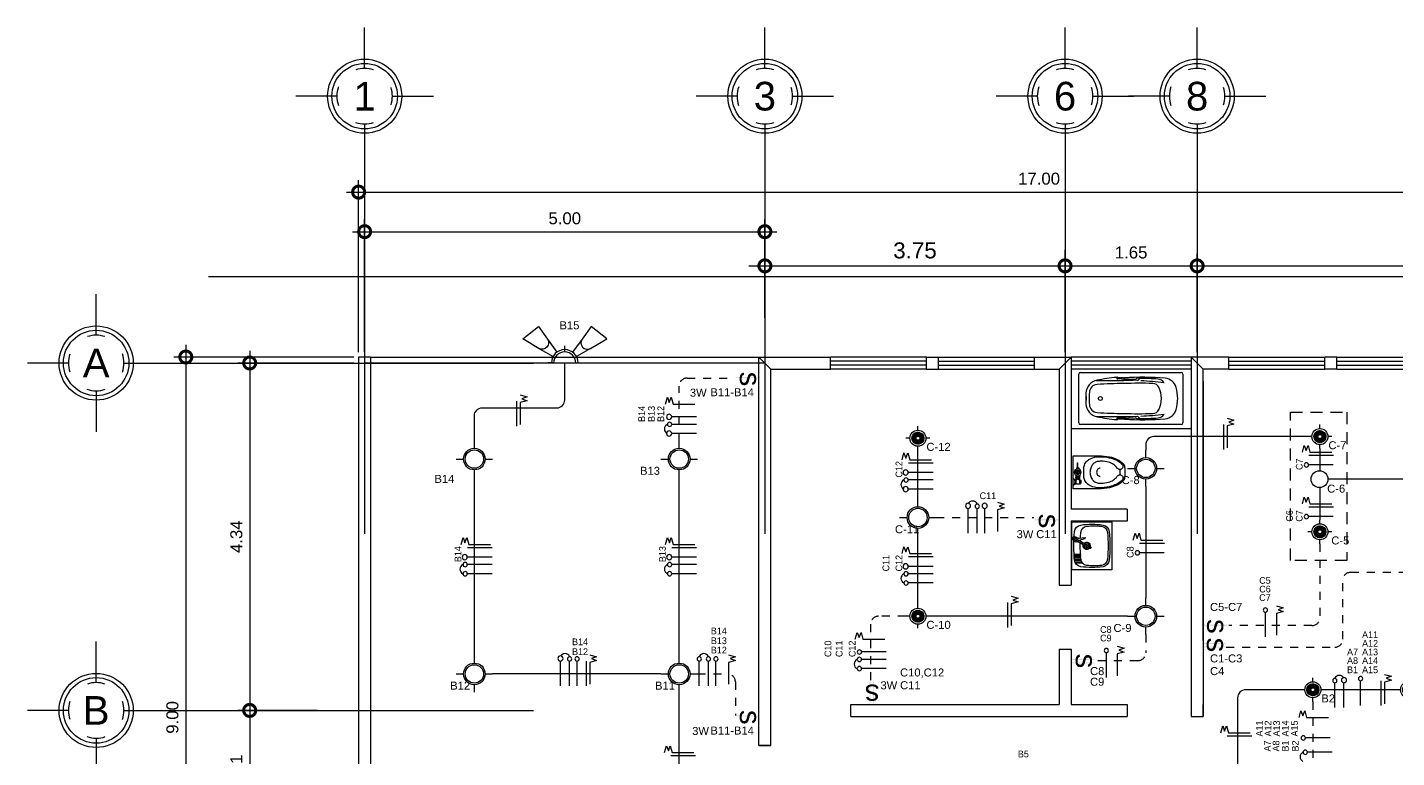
# Model space of a CAD drawing. Header units: inches. Extents: x -370 to 18, y -197 to 199.
# Drawn here: x -319.67 to -302.56, y -138.37 to -129.26 of the extents above; entities that cross this region are included whole.
import ezdxf
from ezdxf.enums import TextEntityAlignment as Align

# ---------------------------------------------------------------- set-up
doc = ezdxf.new("R2010")
doc.units = ezdxf.units.IN
doc.header["$MEASUREMENT"] = 0
doc.header["$PDMODE"] = 34
doc.header["$PDSIZE"] = 0.2
doc.linetypes.add('CENTER2', pattern=[28.575, 19.05, -3.175, 3.175, -3.175])
doc.linetypes.add('DASHED', pattern=[0.75, 0.5, -0.25])
for name, color, linetype in [('-EJES', 1, 'Continuous'), ('artefactos', 1, 'Continuous'), ('aux2', 194, 'Continuous'), ('ejes y cotas', 5, 'Continuous'), ('iluminacion', 2, 'Continuous'), ('labeltit', 3, 'Continuous'), ('MUEBLES', 7, 'Continuous'), ('sanitarios', 9, 'Continuous')]:
    doc.layers.add(name, color=color, linetype=linetype)
doc.styles.add('ARIAL', font='arial.ttf', dxfattribs={"height": 0.14})
doc.styles.get("Standard").update_dxf_attribs({"font": 'arial.ttf'})
doc.styles.add('Txt-02', font='ERASLGHT.TTF')
doc.dimstyles.new('E100', dxfattribs={"dimtxt": 0.15, "dimasz": 0.15, "dimexe": 0.15, "dimexo": 0.0625, "dimgap": 0.09, "dimtad": 1, "dimzin": 0, "dimdsep": 46, "dimtxsty": 'Standard', "dimblk": 'DOTSMALL', "dimcen": 0.09, "dimdle": 0.15, "dimclrd": 1, "dimclre": 1, "dimclrt": 2, "dimazin": 0, "dimtfac": 1, "dimtofl": 0, "dimtmove": 1, "dimatfit": 1, "dimldrblk": 'OPEN90', "dimfxl": 1, "dimtolj": 1, "dimtzin": 0, "dimarcsym": 0})

# ---------------------------------------------------------------- blocks, each defined once
blk = doc.blocks.new('BC-P3')
at = {"color": 1}
for p, q in [((-0.352, 0), (0.352, 0)), ((-0.375, -1.477), (-0.375, -0.023)), ((0.375, -0.023), (0.375, -1.477)), ((-0.26, -0.25), (-0.26, -0.65)), ((0.26, -0.25), (0.26, -0.65)), ((-0.299, -0.646), (-0.304, -0.562)), ((-0.295, -0.615), (-0.289, -0.545)), ((-0.289, -0.545), (-0.288, -0.546)), ((-0.26, -0.847), (-0.285, -0.558)), ((0.26, -0.847), (0.285, -0.558)), ((0.289, -0.545), (0.288, -0.546)), ((0.295, -0.615), (0.289, -0.545)), ((0.299, -0.646), (0.304, -0.562)), ((-0.295, -0.615), (-0.29, -0.621)), ((-0.289, -0.622), (-0.278, -0.816)), ((0.289, -0.622), (0.278, -0.816)), ((0.295, -0.615), (0.29, -0.621)), ((-0.295, -0.835), (-0.28, -0.82)), ((-0.295, -0.885), (-0.295, -0.835)), ((-0.295, -0.885), (-0.261, -0.851)), ((0.295, -0.885), (0.261, -0.851)), ((0.295, -0.835), (0.28, -0.82)), ((0.295, -0.885), (0.295, -0.835)), ((0.352, -1.5), (-0.352, -1.5))]:
    blk.add_line(p, q, dxfattribs=at)
blk.add_lwpolyline([(-0.026, -0.108, 0.338364), (-0.025, -0.109, 0.038384), (-0.018, -0.11, 0.0164), (-0.01, -0.111, 0.011665), (0.002, -0.111, 0.011665), (0.013, -0.111, 0.0164), (0.021, -0.11, 0.038384), (0.029, -0.109, 0.338364), (0.029, -0.108, 0.338364), (0.029, -0.107, 0.038384), (0.021, -0.106, 0.0164), (0.013, -0.105, 0.011665), (0.002, -0.105, 0.011665), (-0.01, -0.105, 0.0164), (-0.018, -0.106, 0.038384), (-0.025, -0.107, 0.338364)], format="xyb", close=True, dxfattribs=at)
blk.add_circle((0, -0.31), 0.0275, dxfattribs=at)
for centre, radius, start, end in [((-0.352, -0.023), 0.023, 90, 180), ((-0.067, -0.301), 0.2, 92.1239, 168.9839), ((-0.082, -0.272), 0.12, 92.5539, 176.467), ((0, -2.1), 1.95, 90, 92.5539), ((0, -2.1), 2, 90, 92.1239), ((0, -2.1), 2, 87.8761, 90), ((0, -2.1), 1.95, 87.4461, 90), ((0.067, -0.301), 0.2, 11.0161, 87.8761), ((0.082, -0.272), 0.12, 3.533, 87.4461), ((0.352, -0.023), 0.023, 0, 90), ((2.677, -0.835), 2.995, 168.9839, 174.4587), ((7.962, -0.768), 8.179, 176.467, 179.1704), ((-7.962, -0.768), 8.179, 0.8296, 3.533), ((-2.677, -0.835), 2.995, 5.5413, 11.0161), ((-0.205, -0.556), 0.1, 174.4587, 183.7832), ((-0.289, -0.548), 0.002, 12.2804, 69.2529), ((-0.384, -0.569), 0.1, 4.1251, 12.2804), ((0.384, -0.569), 0.1, 167.7196, 175.8749), ((0.289, -0.548), 0.002, 110.7471, 167.7196), ((0.205, -0.556), 0.1, 356.2168, 5.5413), ((3.668, -0.903), 3.974, 176.4609, 184.9418), ((-0.389, -0.652), 0.09, 356.4609, 3.7832), ((-0.291, -0.622), 0.002, 5, 45.7989), ((4.742, -0.654), 5.002, 179.9558, 181.4637), ((8.359, -0.88), 8.578, 178.4608, 181.2396), ((-8.359, -0.88), 8.578, 358.7604, 1.5392), ((-4.742, -0.654), 5.002, 358.5363, 0.0442), ((0.291, -0.622), 0.002, 134.2011, 175), ((-3.668, -0.903), 3.974, 355.0582, 3.5391), ((0.389, -0.652), 0.09, 176.2168, 183.5391), ((4.351, -0.851), 4.64, 180.3451, 183.6254), ((-0.284, -0.816), 0.006, 315, 3.2505), ((-0.266, -0.847), 0.006, 315, 5), ((4.742, -0.654), 5.002, 182.7348, 186.5873), ((-4.742, -0.654), 5.002, 353.4127, 357.2652), ((0.266, -0.847), 0.006, 175, 225), ((0.284, -0.816), 0.006, 176.7495, 225), ((-4.351, -0.851), 4.64, 356.3746, 359.6549), ((-0.18, -1.139), 0.1, 182.9172, 241.9463), ((-0.117, -1.064), 0.1, 181.2396, 243.8791), ((0, -0.825), 0.366, 243.8791, 270), ((0, -0.825), 0.366, 270, 296.1209), ((0.117, -1.064), 0.1, 296.1209, 358.7604), ((0.18, -1.139), 0.1, 298.0537, 357.0828), ((-0.112, -1.23), 0.18, 184.9418, 254.479), ((0.112, -1.23), 0.18, 285.521, 355.0582), ((-0.352, -1.477), 0.023, 180, 270), ((0, -0.825), 0.6, 254.479, 270), ((0, -0.825), 0.6, 270, 285.521), ((0.352, -1.477), 0.023, 270, 0)]:
    blk.add_arc(centre, radius, start, end, dxfattribs=at)
blk = doc.blocks.new('videt')
at = {"layer": 'artefactos', "color": 1}
blk.add_line((0.024, 0.29), (-0.044, 0.29), dxfattribs=at)
for points in [[(0.196, 0.029, 0.049648), (0.183, 0.159, 0.06346), (0.151, 0.256, 0.103485), (0.093, 0.331, 0.178458), (0.04, 0.351), (-0.06, 0.351, 0.178458), (-0.112, 0.331, 0.103485), (-0.17, 0.256, 0.06346), (-0.203, 0.159, 0.049648), (-0.216, 0.029), (-0.216, -0.293), (0.196, -0.293)], [(-0.104, 0.322, 0.103485), (-0.159, 0.251, 0.06346), (-0.191, 0.157, 0.049648), (-0.204, 0.029, 0.075858), (-0.192, -0.046, 0.086069), (-0.162, -0.106, 0.105985), (-0.113, -0.148, 0.126201), (-0.06, -0.162), (0.04, -0.162, 0.126201), (0.093, -0.148, 0.105985), (0.142, -0.106, 0.086069), (0.172, -0.046, 0.075858), (0.184, 0.029, 0.049648), (0.171, 0.157, 0.06346), (0.139, 0.251, 0.103485), (0.085, 0.322, 0.097511), (0.07, 0.328, 0.09808), (0.055, 0.328, 0.098895), (0.041, 0.322, 0.099479), (0.03, 0.311, 0.099479), (0.025, 0.297, 0.098895), (0.025, 0.282, 0.09808), (0.031, 0.268, 0.097511), (0.041, 0.257, -0.102445), (0.087, 0.211, -0.077884), (0.116, 0.146, -0.065096), (0.127, 0.061, -0.024284), (0.125, 0.029, -0.115331), (0.115, -0.013, -0.103946), (0.086, -0.051, -0.091071), (0.043, -0.075, -0.083675), (-0.01, -0.084, -0.083675), (-0.063, -0.075, -0.091071), (-0.105, -0.051, -0.103946), (-0.135, -0.013, -0.115331), (-0.145, 0.029, -0.024284), (-0.146, 0.061, -0.065096), (-0.135, 0.146, -0.077884), (-0.106, 0.211, -0.102445), (-0.061, 0.257, 0.097511), (-0.05, 0.268, 0.09808), (-0.044, 0.282, 0.098895), (-0.044, 0.297, 0.099479), (-0.05, 0.311, 0.099479), (-0.061, 0.322, 0.098895), (-0.075, 0.328, 0.09808), (-0.09, 0.328, 0.097511)]]:
    blk.add_lwpolyline(points, format="xyb", close=True, dxfattribs=at)
blk.add_lwpolyline([(0.04, 0.043, -0.111064), (0.036, 0.026, -0.102841), (0.025, 0.012, -0.093011), (0.01, 0.003, -0.087082), (-0.01, -0.001, -0.087082), (-0.029, 0.003, -0.093011), (-0.045, 0.012, -0.102841), (-0.056, 0.026, -0.111064), (-0.06, 0.043, -0.111064)], format="xyb", dxfattribs=at)
at = {"layer": 'aux2', "color": 1}
for p, q in [((-0.166, -0.293), (-0.166, -0.281)), ((-0.166, -0.293), (-0.091, -0.293)), ((-0.154, -0.215), (-0.154, -0.203)), ((-0.083, -0.215), (-0.154, -0.215)), ((-0.083, -0.259), (-0.154, -0.259)), ((-0.154, -0.277), (-0.154, -0.259)), ((-0.15, -0.206), (-0.15, -0.201)), ((-0.15, -0.276), (-0.15, -0.265)), ((-0.135, -0.209), (-0.147, -0.209)), ((-0.135, -0.262), (-0.147, -0.262)), ((-0.132, -0.206), (-0.132, -0.197)), ((-0.132, -0.274), (-0.132, -0.265)), ((-0.125, -0.206), (-0.125, -0.197)), ((-0.125, -0.274), (-0.125, -0.265)), ((-0.11, -0.209), (-0.122, -0.209)), ((-0.11, -0.262), (-0.122, -0.262)), ((-0.107, -0.206), (-0.107, -0.201)), ((-0.107, -0.276), (-0.107, -0.265)), ((-0.104, -0.215), (-0.104, -0.203)), ((-0.104, -0.277), (-0.104, -0.259)), ((-0.091, -0.293), (-0.091, -0.281)), ((-0.083, -0.212), (-0.07, -0.212)), ((-0.083, -0.262), (-0.083, -0.212)), ((-0.083, -0.237), (-0.07, -0.237)), ((-0.083, -0.262), (-0.07, -0.262)), ((-0.07, -0.262), (-0.07, -0.212)), ((-0.058, -0.215), (-0.07, -0.215)), ((-0.058, -0.259), (-0.07, -0.259)), ((-0.046, -0.212), (-0.058, -0.212)), ((-0.058, -0.262), (-0.058, -0.212)), ((-0.046, -0.262), (-0.058, -0.262)), ((0.047, -0.221), (0.031, -0.221)), ((0.047, -0.252), (0.031, -0.252)), ((0.047, -0.252), (0.047, -0.221)), ((0.05, -0.234), (0.106, -0.234)), ((0.05, -0.24), (0.106, -0.24))]:
    blk.add_line(p, q, dxfattribs=at)
blk.add_lwpolyline([(-0.035, -0.237), (-0.022, -0.259), (0.003, -0.259), (0.015, -0.237), (0.003, -0.215), (-0.022, -0.215)], close=True, dxfattribs=at)
for centre, radius in [((-0.01, -0.237), 0.0437), ((-0.01, -0.236), 0.025), ((-0.01, -0.237), 0.025), ((-0.01, -0.237), 0.00855)]:
    blk.add_circle(centre, radius, dxfattribs=at)
for centre, radius, start, end in [((-0.129, -0.39), 0.116, 71.0754, 108.9246), ((-0.119, -0.237), 0.0406, 147.7952, 212.2048), ((-0.129, -0.25), 0.0531, 61.9275, 118.0725), ((-0.147, -0.206), 0.00312, 180, 270), ((-0.147, -0.265), 0.00312, 90, 180), ((-0.135, -0.206), 0.00312, 270, 0), ((-0.135, -0.265), 0.00312, 0, 90), ((-0.122, -0.206), 0.00312, 180, 270), ((-0.122, -0.265), 0.00312, 90, 180), ((-0.11, -0.206), 0.00312, 270, 0), ((-0.11, -0.265), 0.00312, 0, 90), ((-0.138, -0.237), 0.0406, 327.7958, 32.2042), ((0.05, -0.231), 0.00312, 180, 270), ((0.05, -0.243), 0.00312, 90, 180), ((0.106, -0.237), 0.00312, 270, 90)]:
    blk.add_arc(centre, radius, start, end, dxfattribs=at)
blk = doc.blocks.new('lavamanos tlimpio')
at = {"layer": 'artefactos'}
for p, q in [((10.6, -10.3), (10.6, -3.5)), ((11.9, -10.4), (11.9, -3.5)), ((13.8, -10.4), (13.8, -3.7)), ((15.1, -10.6), (15.1, -3.7)), ((17, -10.7), (17, -3.9)), ((18.3, -11.1), (18.3, -3.9)), ((20.2, -11.5), (20.2, -4.8)), ((21.5, -13), (21.5, -4.8))]:
    blk.add_line(p, q, dxfattribs=at)
blk.add_lwpolyline([(30, -49.2), (30, -0.8, 0.414214), (29.2, 0), (-29.2, 0, 0.414214), (-30, -0.8), (-30, -49.2, 0.414214), (-29.2, -50), (29.2, -50, 0.414214)], format="xyb", close=True, dxfattribs=at)
for points in [[(-6.3, -2.5, 0.16165), (-7.8, -1.6), (-9.1, -0.8, 0.405288), (-11.2, -2), (-11.2, -3.5, 0.262176), (-10.5, -6.2)], [(-9.6, -4.3, 0.344116), (-9.7, -7.7), (-9.5, -8.3, -0.110943), (-9.5, -9.1), (-10.6, -16, 0.394589), (-10.1, -16.7), (-10, -16.7)], [(-6.8, -9.1, 0.076052), (-7.1, -9.7), (-9.1, -16.3, -0.394589), (-9.8, -16.8), (-10, -16.7)], [(-5.4, -7.7, 0.68313), (-7.9, -3.3)]]:
    blk.add_lwpolyline(points, format="xyb", dxfattribs=at)
for points in [[(-10.5, -6.2), (-9.9, -7.4)], [(-10.4, -3), (1.1, -23)], [(-8.6, -2), (2.9, -22)]]:
    blk.add_lwpolyline(points, dxfattribs=at)
for centre, radius, start, end in [((73, -25), 100, 171.9569, 188.0431), ((-17.1, -12.3), 9, 95.138, 171.9569), ((-16, -19.7), 8.5, 94.7912, 172.9336), ((0, -202.5), 200, 93.2141, 95.138), ((0, -210.5), 200, 92.7843, 94.7912), ((-9.5, -2.5), 1.5, 9.298, 247.8045), ((-9.5, -2.5), 1, 30, 210), ((-7.5, -5), 2.75, 152.2794, 192.5302), ((-7.5, -5), 2.75, 351.5788, 108.8589), ((0, -210.5), 200, 91.7204, 92.1195), ((0, -202.5), 200, 84.862, 91.7916), ((0, -18.5), 4.5, 136.0639, 277.5113), ((0, -210.5), 200, 85.2728, 91.0678), ((0, -18.5), 3, 144.5233, 275.4767), ((0, -18.5), 4.5, 316.1452, 110.3438), ((0, -18.5), 3, 314.5724, 105.4276), ((10.1, -10.3), 0.5, 267.0983, 0), ((11.3, -3.5), 0.65, 0, 180), ((12.4, -10.4), 0.5, 180, 266.4399), ((13.3, -10.4), 0.5, 266.1822, 0), ((14.5, -3.7), 0.65, 0, 180), ((15.6, -10.6), 0.5, 180, 265.5232), ((16.5, -10.7), 0.5, 266.4637, 0), ((16, -19.7), 8.5, 7.0664, 86.7126), ((17.7, -3.9), 0.65, 0, 180), ((17.1, -12.3), 9, 8.0431, 84.862), ((18.8, -11.1), 0.5, 180, 251.5041), ((19.7, -11.5), 0.5, 245.3398, 0), ((20.9, -4.8), 0.65, 0, 179.9999), ((22, -13), 0.5, 180, 227.7171), ((-73, -25), 100, 351.9569, 8.0431), ((50, -27.8), 75, 172.9336, 187.0664), ((2, -22.5), 1.5, 161.8103, 78.1897), ((2, -22.5), 1, 210, 30), ((-50, -27.8), 75, 352.9336, 7.0664), ((-17.1, -37.7), 9, 188.0431, 264.862), ((-16, -36), 8.5, 187.0664, 265.2088), ((0, 152.5), 200, 264.862, 275.138), ((0, 154.8), 200, 265.2088, 274.7912), ((16, -36), 8.5, 274.7912, 352.9336), ((17.1, -37.7), 9, 275.138, 351.9569)]:
    blk.add_arc(centre, radius, start, end, dxfattribs=at)
blk = doc.blocks.new('EJE NORTE NUEVO')
at = {"color": 8}
for p, q in [((0, 3.252), (0, 3.764)), ((-0.347, 2.905), (-0.859, 2.905)), ((0.347, 2.905), (0.859, 2.905))]:
    blk.add_line(p, q, dxfattribs=at)
at = {"color": 2, "linetype": 'CENTER2'}
blk.add_line((0, 2.558), (0, -2.558), dxfattribs=at)
at = {"color": 8}
blk.add_circle((0, 2.905), 0.463, dxfattribs=at)
at = {"color": 4}
blk.add_circle((0, 2.905), 0.409, dxfattribs=at)
at = {"color": 8}
for start, end in [(71.4161, 108.5839), (160.6993, 199.2784), (341.7694, 18.2529), (251.0526, 288.9474)]:
    blk.add_arc((0, 2.905), 0.347, start, end, dxfattribs=at)
at = {"color": 4}
blk.add_attdef('A', text='', height=0.358, dxfattribs=at).set_placement((0, 2.905), align=Align.MIDDLE_CENTER)
blk = doc.blocks.new('_DotSmall')
at = {"color": 0, "linetype": 'ByBlock', "const_width": 0.5}
blk.add_lwpolyline([(-0.0625, 0, 1), (0.0625, 0, 1)], format="xyb", close=True, dxfattribs=at)
blk = doc.blocks.new('*D190')
at = {"color": 1, "lineweight": -2, "transparency": 16777216}
for p, q in [((0.075, 9.062), (0.075, 10.715)), ((5.075, 9.489), (5.075, 10.715)), ((-0.075, 10.565), (5.225, 10.565))]:
    blk.add_line(p, q, dxfattribs=at)
at = {"layer": 'DEFPOINTS', "color": 0, "transparency": 16777216}
for p in [(5.075, 10.565), (5.075, 9.427), (0.075, 9)]:
    blk.add_point(p, dxfattribs=at)
at = {"color": 1, "lineweight": -2, "transparency": 16777216, "xscale": 0.3, "yscale": 0.3, "zscale": 0.3, "rotation": 180}
blk.add_blockref('_DotSmall', (0.075, 10.565), dxfattribs=at)
at = {"color": 1, "lineweight": -2, "transparency": 16777216, "xscale": 0.3, "yscale": 0.3, "zscale": 0.3}
blk.add_blockref('_DotSmall', (5.075, 10.565), dxfattribs=at)
at = {"color": 2, "transparency": 16777216, "insert": (2.575, 10.731), "char_height": 0.15, "attachment_point": 5}
blk.add_mtext('\\A1;5.00', dxfattribs=at)
blk = doc.blocks.new('_Open90')
at = {"color": 0, "linetype": 'ByBlock', "lineweight": -2}
for p, q in [((0, 0), (-1, 0)), ((-0.5, 0.5), (0, 0)), ((0, 0), (-0.5, -0.5))]:
    blk.add_line(p, q, dxfattribs=at)
blk = doc.blocks.new('*D138')
at = {"color": 1, "lineweight": -2, "transparency": 16777216}
for p, q in [((-236.938, 114.773), (-236.938, 115.622)), ((-233.188, 114.347), (-233.188, 115.622)), ((-237.138, 115.422), (-232.988, 115.422))]:
    blk.add_line(p, q, dxfattribs=at)
at = {"layer": 'DEFPOINTS', "color": 0, "transparency": 16777216}
for p in [(-233.188, 115.422), (-236.938, 114.711), (-233.188, 114.284)]:
    blk.add_point(p, dxfattribs=at)
at = {"color": 1, "lineweight": -2, "transparency": 16777216, "xscale": 0.3, "yscale": 0.3, "zscale": 0.3, "rotation": 180}
blk.add_blockref('_DotSmall', (-236.938, 115.422), dxfattribs=at)
at = {"color": 1, "lineweight": -2, "transparency": 16777216, "xscale": 0.3, "yscale": 0.3, "zscale": 0.3}
blk.add_blockref('_DotSmall', (-233.188, 115.422), dxfattribs=at)
at = {"color": 2, "transparency": 16777216, "insert": (-235.063, 115.614), "char_height": 0.2, "attachment_point": 5}
blk.add_mtext('\\A1;3.75', dxfattribs=at)
blk = doc.blocks.new('*D470')
at = {"color": 1, "lineweight": -2, "transparency": 16777216}
for p, q in [((8.825, 9.062), (8.825, 10.288)), ((10.475, 9.062), (10.475, 10.288)), ((8.675, 10.138), (10.625, 10.138))]:
    blk.add_line(p, q, dxfattribs=at)
at = {"layer": 'DEFPOINTS', "color": 0, "transparency": 16777216}
for p in [(10.475, 10.138), (8.825, 9), (10.475, 9)]:
    blk.add_point(p, dxfattribs=at)
at = {"color": 1, "lineweight": -2, "transparency": 16777216, "xscale": 0.3, "yscale": 0.3, "zscale": 0.3, "rotation": 180}
blk.add_blockref('_DotSmall', (8.825, 10.138), dxfattribs=at)
at = {"color": 1, "lineweight": -2, "transparency": 16777216, "xscale": 0.3, "yscale": 0.3, "zscale": 0.3}
blk.add_blockref('_DotSmall', (10.475, 10.138), dxfattribs=at)
at = {"color": 2, "transparency": 16777216, "insert": (9.65, 10.304), "char_height": 0.15, "attachment_point": 5}
blk.add_mtext('\\A1;1.65', dxfattribs=at)
blk = doc.blocks.new('*D471')
at = {"color": 1, "lineweight": -2, "transparency": 16777216}
for p, q in [((10.475, 9.062), (10.475, 10.288)), ((16.925, 9.062), (16.925, 10.288)), ((10.325, 10.138), (17.075, 10.138))]:
    blk.add_line(p, q, dxfattribs=at)
at = {"layer": 'DEFPOINTS', "color": 0, "transparency": 16777216}
for p in [(16.925, 10.138), (10.475, 9), (16.925, 9)]:
    blk.add_point(p, dxfattribs=at)
at = {"color": 1, "lineweight": -2, "transparency": 16777216, "xscale": 0.3, "yscale": 0.3, "zscale": 0.3, "rotation": 180}
blk.add_blockref('_DotSmall', (10.475, 10.138), dxfattribs=at)
at = {"color": 1, "lineweight": -2, "transparency": 16777216, "xscale": 0.3, "yscale": 0.3, "zscale": 0.3}
blk.add_blockref('_DotSmall', (16.925, 10.138), dxfattribs=at)
at = {"color": 2, "transparency": 16777216, "insert": (13.7, 10.304), "char_height": 0.15, "attachment_point": 5}
blk.add_mtext('\\A1;6.45', dxfattribs=at)
blk = doc.blocks.new('*D472')
at = {"color": 1, "lineweight": -2, "transparency": 16777216}
for p, q in [((0, 9.062), (0, 11.209)), ((17, 9.062), (17, 11.209)), ((-0.15, 11.059), (17.15, 11.059))]:
    blk.add_line(p, q, dxfattribs=at)
at = {"layer": 'DEFPOINTS', "color": 0, "transparency": 16777216}
for p in [(17, 11.059), (0, 9), (17, 9)]:
    blk.add_point(p, dxfattribs=at)
at = {"color": 1, "lineweight": -2, "transparency": 16777216, "xscale": 0.3, "yscale": 0.3, "zscale": 0.3, "rotation": 180}
blk.add_blockref('_DotSmall', (0, 11.059), dxfattribs=at)
at = {"color": 1, "lineweight": -2, "transparency": 16777216, "xscale": 0.3, "yscale": 0.3, "zscale": 0.3}
blk.add_blockref('_DotSmall', (17, 11.059), dxfattribs=at)
at = {"color": 2, "transparency": 16777216, "insert": (8.5, 11.226), "char_height": 0.15, "attachment_point": 5}
blk.add_mtext('\\A1;17.00', dxfattribs=at)
blk = doc.blocks.new('*D493')
at = {"color": 1, "lineweight": -2, "transparency": 16777216}
for p, q in [((-1.361, 9.075), (-1.361, 4.437)), ((-0.062, 8.925), (-1.511, 8.925)), ((-0.512, 4.587), (-1.511, 4.587))]:
    blk.add_line(p, q, dxfattribs=at)
at = {"layer": 'DEFPOINTS', "color": 0, "transparency": 16777216}
for p in [(0, 8.925), (-1.361, 4.587), (-0.449, 4.587)]:
    blk.add_point(p, dxfattribs=at)
at = {"color": 1, "lineweight": -2, "transparency": 16777216, "xscale": 0.3, "yscale": 0.3, "zscale": 0.3}
for p, rotation in [((-1.361, 8.925), 90), ((-1.361, 4.587), 270)]:
    blk.add_blockref('_DotSmall', p, dxfattribs=dict(at, rotation=rotation))
at = {"color": 2, "transparency": 16777216, "insert": (-1.527, 6.756), "char_height": 0.15, "attachment_point": 5, "rotation": 90}
blk.add_mtext('\\A1;4.34', dxfattribs=at)
blk = doc.blocks.new('*D490')
at = {"color": 1, "lineweight": -2, "transparency": 16777216}
for p, q in [((-1.361, 4.737), (-1.361, 2.925)), ((-0.512, 4.587), (-1.511, 4.587)), ((-0.062, 3.075), (-1.511, 3.075))]:
    blk.add_line(p, q, dxfattribs=at)
at = {"layer": 'DEFPOINTS', "color": 0, "transparency": 16777216}
for p in [(-0.449, 4.587), (-1.361, 3.075), (0, 3.075)]:
    blk.add_point(p, dxfattribs=at)
at = {"color": 1, "lineweight": -2, "transparency": 16777216, "xscale": 0.3, "yscale": 0.3, "zscale": 0.3}
for p, rotation in [((-1.361, 4.587), 90), ((-1.361, 3.075), 270)]:
    blk.add_blockref('_DotSmall', p, dxfattribs=dict(at, rotation=rotation))
at = {"color": 2, "transparency": 16777216, "insert": (-1.527, 3.831), "char_height": 0.15, "attachment_point": 5, "rotation": 90}
blk.add_mtext('\\A1;1.51', dxfattribs=at)
blk = doc.blocks.new('*D474')
at = {"color": 1, "lineweight": -2, "transparency": 16777216}
for p, q in [((-2.159, 9.15), (-2.159, -0.15)), ((-0.062, 9), (-2.309, 9)), ((-0.062, 0), (-2.309, 0))]:
    blk.add_line(p, q, dxfattribs=at)
at = {"layer": 'DEFPOINTS', "color": 0, "transparency": 16777216}
for p in [(0, 9), (-2.159, 0), (0, 0)]:
    blk.add_point(p, dxfattribs=at)
at = {"color": 1, "lineweight": -2, "transparency": 16777216, "xscale": 0.3, "yscale": 0.3, "zscale": 0.3}
for p, rotation in [((-2.159, 9), 90), ((-2.159, 0), 270)]:
    blk.add_blockref('_DotSmall', p, dxfattribs=dict(at, rotation=rotation))
at = {"color": 2, "transparency": 16777216, "insert": (-2.326, 4.5), "char_height": 0.15, "attachment_point": 5, "rotation": 90}
blk.add_mtext('\\A1;9.00', dxfattribs=at)
blk = doc.blocks.new('LAMPARA')
h = blk.add_hatch()
h.set_pattern_fill('ANSI31', color=8, scale=0.14)
h.set_pattern_definition([(45, (-82.465871, -110.801601), (-0.0123743687, 0.0123743687), [])])
h.paths.add_polyline_path([(0.3, 0, 1), (-0.3, 0, 1)])
h.paths.add_polyline_path([(0.1, 0, -1), (-0.1, 0, -1)], flags=16)
at = {"color": 3}
for p, q in [((-0.4, 0), (-0.6, 0)), ((0, 0.4), (0, 0.6)), ((0.6, 0), (0.4, 0)), ((0, -0.6), (0, -0.4))]:
    blk.add_line(p, q, dxfattribs=at)
for radius in [0.4, 0.3, 0.3, 0.1]:
    blk.add_circle((0, 0), radius, dxfattribs=at)
blk = doc.blocks.new('FFF')
at = {"color": 3}
for p, q in [((2315.17, 1396.34), (2315.17, 1396.433)), ((2314.941, 1396.205), (2315.035, 1396.205)), ((2315.304, 1396.205), (2315.398, 1396.205)), ((2315.17, 1395.977), (2315.17, 1396.07))]:
    blk.add_line(p, q, dxfattribs=at)
at = {"color": 4}
for radius in [0.135, 0.115]:
    blk.add_circle((2315.17, 1396.205), radius, dxfattribs=at)
blk = doc.blocks.new('werwerrwew')
at = {"layer": '-EJES', "color": 2, "linetype": 'Continuous'}
for p, q in [((-8441024.303, 2239910.426), (-8441024.389, 2239910.426)), ((-8441024.142, 2239910.266), (-8441024.142, 2239910.18)), ((-8441023.982, 2239910.426), (-8441023.896, 2239910.426))]:
    blk.add_line(p, q, dxfattribs=at)
blk.add_arc((-8441024.142, 2239910.426), 0.192, 180, 0, dxfattribs=at)
at = {"layer": '-EJES', "color": 3, "linetype": 'Continuous'}
blk.add_arc((-8441024.142, 2239910.426), 0.16, 180, 0, dxfattribs=at)
at = {"layer": 'labeltit'}
blk.add_line((-8441023.982, 2239910.426), (-8441024.303, 2239910.426), dxfattribs=at)
blk = doc.blocks.new('A$C75B91995')
at = {"layer": 'iluminacion'}
h = blk.add_hatch(color=2, dxfattribs=at)
h.dxf.hatch_style = 1
h.paths.add_polyline_path([(-0.055, -0.294), (-0.046, -0.294), (-0.046, 0), (-0.055, 0)])
h = blk.add_hatch(color=2, dxfattribs=at)
h.dxf.hatch_style = 1
h.paths.add_polyline_path([(-0.008, -0.294), (0, -0.294), (0, 0), (-0.008, 0)])
at = {"layer": 'iluminacion', "color": 2, "style": 'ARIAL'}
blk.add_text('s', height=0.262, dxfattribs=at).set_placement((-0.121, -0.239))
blk = doc.blocks.new('A$C1AA36A80')
at = {"layer": 'iluminacion'}
h = blk.add_hatch(color=2, dxfattribs=at)
h.dxf.hatch_style = 1
h.paths.add_polyline_path([(0.072, -0.053), (0.081, -0.053), (0.081, 0.248), (0.072, 0.248)])
at = {"layer": 'iluminacion', "color": 2, "style": 'ARIAL'}
blk.add_text('s', height=0.262, dxfattribs=at).set_placement((0, 0))
blk = doc.blocks.new('A$C4C712806')
at = {"color": 8}
for p, q in [((17.88, 10), (-1.877, 10)), ((0.15, 9), (0, 9)), ((0, 9), (0, 0)), ((5.075, 8.925), (0.075, 8.925)), ((0.15, 9), (0.15, 3.15)), ((0.15, 9), (5.15, 9)), ((5, 9), (5.895, 9)), ((5, 4.15), (5, 9)), ((5, 9), (5.15, 8.85)), ((5.895, 8.85), (5.895, 9)), ((7.095, 9), (7.245, 9)), ((7.095, 8.85), (7.095, 9)), ((7.245, 8.85), (7.245, 9)), ((8.445, 9), (8.9, 9)), ((8.445, 8.85), (8.445, 9)), ((8.75, 8.85), (8.9, 9)), ((8.9, 9), (8.9, 7.1)), ((10.872, 9), (10.4, 9)), ((10.4, 9), (10.4, 4.512)), ((10.55, 8.85), (10.4, 9)), ((10.872, 8.85), (10.872, 9)), ((12.222, 9), (12.072, 9)), ((12.072, 8.85), (12.072, 9)), ((12.222, 8.85), (12.222, 9)), ((5.15, 8.85), (5.895, 8.85)), ((5.15, 4.15), (5.15, 8.85)), ((7.095, 8.85), (7.245, 8.85)), ((8.445, 8.85), (8.75, 8.85)), ((8.75, 8.85), (8.75, 6.15)), ((10.872, 8.85), (10.55, 8.85)), ((10.55, 5.462), (10.55, 8.85)), ((12.222, 8.85), (12.072, 8.85)), ((10.55, 8.7), (10.55, 4.512)), ((8.9, 8.109), (10.4, 8.109)), ((9.6, 7.1), (8.9, 7.1)), ((9.6, 7.1), (9.6, 6.95)), ((8.9, 6.95), (8.9, 6.15)), ((9.6, 6.95), (8.9, 6.95)), ((8.75, 6.15), (8.9, 6.15)), ((8.75, 5.35), (8.75, 4.662)), ((8.75, 5.35), (8.9, 5.35)), ((8.9, 5.35), (8.9, 4.662)), ((6.15, 4.512), (6.15, 4.662)), ((6.15, 4.662), (8.75, 4.662)), ((8.9, 4.662), (9.6, 4.662)), ((9.6, 4.662), (9.6, 4.512)), ((10.55, 4.512), (10.55, 4.662)), ((10.55, 4.662), (10.55, 4.512)), ((6.15, 4.512), (9.6, 4.512)), ((10.4, 4.512), (10.55, 4.512)), ((5, 4.15), (5.15, 4.15)), ((5.15, 4.15), (5, 4.15))]:
    blk.add_line(p, q, dxfattribs=at)
at = {"color": 1}
for p, q in [((7.095, 9), (5.895, 9)), ((7.245, 9), (8.445, 9)), ((10.4, 9), (8.9, 9)), ((10.872, 9), (12.072, 9)), ((12.222, 9), (13.422, 9)), ((7.095, 8.85), (5.895, 8.85)), ((7.245, 8.85), (8.445, 8.85)), ((10.4, 8.85), (8.9, 8.85)), ((10.872, 8.85), (12.072, 8.85)), ((12.222, 8.85), (13.422, 8.85))]:
    blk.add_line(p, q, dxfattribs=at)
at = {"color": 2}
for p, q in [((7.095, 8.95), (5.895, 8.95)), ((7.095, 8.9), (5.895, 8.9)), ((7.245, 8.95), (8.445, 8.95)), ((7.245, 8.9), (8.445, 8.9)), ((10.4, 8.95), (8.9, 8.95)), ((10.4, 8.9), (8.9, 8.9)), ((10.872, 8.95), (12.072, 8.95)), ((10.872, 8.9), (12.072, 8.9)), ((12.222, 8.95), (13.422, 8.95)), ((12.222, 8.9), (13.422, 8.9))]:
    blk.add_line(p, q, dxfattribs=at)
at = {"layer": 'MUEBLES', "color": 8, "linetype": 'DASHED', "ltscale": 0.3}
blk.add_lwpolyline([(11.64, 8.313), (12.347, 8.313), (12.347, 6.457), (11.64, 6.457)], close=True, dxfattribs=at)
for p, values in [((0.075, 9.352), {'A': '1'}), ((5.075, 9.352), {'A': '3'}), ((8.825, 9.352), {'A': '6'}), ((10.475, 9.352), {'A': '8'})]:
    blk.add_blockref('EJE NORTE NUEVO', p).add_auto_attribs(values)
at = {"color": 8}
ref = blk.add_blockref('EJE NORTE NUEVO', (-0.374, 8.925), dxfattribs=dict(at, rotation=90))
ref.add_attrib('A', 'A', dxfattribs={"color": 4, "height": 0.358}).set_placement((-3.279, 8.925), align=Align.MIDDLE_CENTER)
ref = blk.add_blockref('EJE NORTE NUEVO', (-0.374, 4.587), dxfattribs=dict(at, rotation=90))
ref.add_attrib('A', 'B', dxfattribs={"color": 4, "height": 0.358}).set_placement((-3.279, 4.587), align=Align.MIDDLE_CENTER)
at = {"layer": 'artefactos', "color": 8, "xscale": 0.8666666666666671, "yscale": 0.8666666666666671, "zscale": 0.8666666666666671, "rotation": 90.00000000000001}
blk.add_blockref('BC-P3', (8.997, 8.482), dxfattribs=at)
at = {"layer": 'MUEBLES', "color": 8, "xscale": -1, "rotation": 270}
blk.add_blockref('videt', (9.22, 7.571), dxfattribs=at)
at = {"layer": 'sanitarios', "color": 8, "xscale": -0.01000000000203727, "yscale": 0.01000000000021828, "zscale": 0.01, "rotation": 90}
blk.add_blockref('lavamanos tlimpio', (8.91, 6.642), dxfattribs=at)
at = {"color": 8}
for base, p1, p2, picture, middle in [((17, 11.059), (0, 9), (17, 9), '*D472', (8.5, 11.226)), ((5.075, 10.565), (0.075, 9), (5.075, 9.427), '*D190', (2.575, 10.731)), ((10.475, 10.138), (8.825, 9), (10.475, 9), '*D470', (9.65, 10.304)), ((16.925, 10.138), (10.475, 9), (16.925, 9), '*D471', (13.7, 10.304))]:
    dim = blk.add_linear_dim(base=base, p1=p1, p2=p2, dimstyle='E100', dxfattribs=at)
    dim.commit()
    dim.dimension.update_dxf_attribs({"geometry": picture, "text_midpoint": middle})
dim = blk.add_linear_dim(base=(8.825, 10.138), p1=(5.075, 9.427), p2=(8.825, 9), dimstyle='E100', dxfattribs=at)
dim.commit()
dim.dimension.update_dxf_attribs({"geometry": '*D138', "text_midpoint": (6.95, 10.33), "insert": (242.013, -105.284)})
for base, p1, p2, picture, middle in [((-2.159, 0), (0, 9), (0, 0), '*D474', (-2.326, 4.5)), ((-1.361, 4.587), (0, 8.925), (-0.449, 4.587), '*D493', (-1.527, 6.756)), ((-1.361, 3.075), (-0.449, 4.587), (0, 3.075), '*D490', (-1.527, 3.831))]:
    dim = blk.add_linear_dim(base=base, p1=p1, p2=p2, angle=90, dimstyle='E100', dxfattribs=at)
    dim.commit()
    dim.dimension.update_dxf_attribs({"geometry": picture, "text_midpoint": middle})

msp = doc.modelspace()

# ---------------------------------------------------------------- linework, layer by layer
at = {"color": 8}
for p, q in [((-313.35893, -133.21782), (-313.10093, -133.36429)), ((-313.17304, -133.1476), (-313.0539, -133.31168)), ((-312.73875, -133.1476), (-312.8579, -133.31168)), ((-312.63348, -133.26358), (-312.81087, -133.36429))]:
    msp.add_line(p, q, dxfattribs=at)
at = {"color": 2}
for p, q in [((-313.55296, -134.23379), (-313.55296, -133.92465)), ((-304.72317, -134.52541), (-304.72317, -134.21628)), ((-303.35299, -134.60203), (-303.66212, -134.60203)), ((-308.35386, -134.69654), (-308.66299, -134.69654)), ((-303.35299, -135.24754), (-303.66212, -135.24754)), ((-313.86235, -135.7529), (-314.17149, -135.7529)), ((-311.3082, -135.7529), (-311.61733, -135.7529)), ((-305.46494, -135.69959), (-305.77407, -135.69959)), ((-308.35386, -135.86834), (-308.66299, -135.86834)), ((-307.41978, -136.74747), (-307.41978, -136.43833)), ((-312.68443, -137.4787), (-312.68443, -137.16956)), ((-302.75553, -137.723), (-302.75553, -137.41387)), ((-304.37141, -138.10473), (-304.68054, -138.10473)), ((-311.32091, -138.35224), (-311.63004, -138.35224))]:
    msp.add_line(p, q, dxfattribs=at)
for points in [[(-313.27832, -133.26358), (-313.48055, -133.14469), (-313.28549, -132.99276), (-313.17304, -133.1476, -0.8129534)], [(-312.63348, -133.26358), (-312.43125, -133.14469), (-312.62631, -132.99276), (-312.73875, -133.1476, 0.8129534)]]:
    msp.add_lwpolyline(points, format="xyb", close=True, dxfattribs=at)
at = {"color": 4}
for points in [[(-314.08552, -134.4178), (-314.08552, -134.10628, -0.41421356), (-313.98552, -134.00628), (-313.0559, -134.00628, 0.41421324), (-312.9559, -133.90628), (-312.9559, -133.44662)], [(-303.67177, -134.36583), (-305.59718, -134.36583, 0.41421356), (-305.69718, -134.46583), (-305.69718, -134.53389)], [(-311.35963, -139.37162), (-311.35963, -138.7091, 0.36654048), (-311.44316, -138.61047, -0.36654061), (-311.52668, -138.51183), (-311.52668, -137.55728)], [(-303.76036, -137.52692), (-304.44981, -137.52692, 0.41421356), (-304.54981, -137.62692), (-304.54981, -138.50372, -0.41421356), (-304.64981, -138.60372), (-305.75424, -138.60372)]]:
    msp.add_lwpolyline(points, format="xyb", dxfattribs=at)
at = {"color": 3, "linetype": 'DASHED', "ltscale": 0.15}
for points in [[(-311.52668, -134.4178), (-311.52668, -133.73381, -0.41421356), (-311.42668, -133.63381), (-310.83124, -133.63381)], [(-303.52177, -135.70443), (-303.52177, -136.62563, -0.41421356), (-303.62177, -136.72563), (-304.66009, -136.72563)], [(-304.69519, -136.99621), (-303.33709, -136.99621, 0.41421356), (-303.23709, -136.89621), (-303.23709, -136.16009, -0.41421356), (-303.13709, -136.06009), (-301.11801, -136.06009)], [(-308.69403, -136.60845), (-309.03459, -136.60845, 0.41421356), (-309.13459, -136.70845), (-309.13459, -137.46266)], [(-305.69718, -136.83667), (-305.69718, -137.06357, -0.41421356), (-305.79718, -137.16357), (-306.33773, -137.16357)], [(-311.29847, -137.32906), (-310.92318, -137.32906, -0.41421356), (-310.82318, -137.42906), (-310.82318, -137.84837)], [(-303.61036, -137.67692), (-303.61036, -138.82765, -0.41421356), (-303.71036, -138.92765), (-304.057, -138.92765)]]:
    msp.add_lwpolyline(points, format="xyb", dxfattribs=at)
at = {"color": 2, "flags": 128}
for points in [[(-313.51133, -133.84533), (-313.4259, -133.86905), (-313.49059, -133.89299), (-313.4259, -133.91694), (-313.51133, -133.94065), (-313.51133, -134.2125)], [(-311.69726, -133.96027), (-311.67354, -133.87485), (-311.6496, -133.93954), (-311.62566, -133.87485), (-311.60194, -133.96027), (-311.33009, -133.96027)], [(-304.68154, -134.13696), (-304.59612, -134.16068), (-304.6608, -134.18462), (-304.59612, -134.20856), (-304.68154, -134.23228), (-304.68154, -134.50413)], [(-308.74231, -134.65491), (-308.7186, -134.56949), (-308.69465, -134.63418), (-308.67071, -134.56949), (-308.64699, -134.65491), (-308.37514, -134.65491)], [(-303.74144, -134.5604), (-303.71773, -134.47498), (-303.69378, -134.53967), (-303.66984, -134.47498), (-303.64612, -134.5604), (-303.37427, -134.5604)], [(-303.74144, -135.20591), (-303.71773, -135.12048), (-303.69378, -135.18517), (-303.66984, -135.12048), (-303.64612, -135.20591), (-303.37427, -135.20591)], [(-307.5509, -135.18471), (-307.46548, -135.20843), (-307.53017, -135.23237), (-307.46548, -135.25631), (-307.5509, -135.28003), (-307.5509, -135.55188)], [(-314.25081, -135.71127), (-314.22709, -135.62585), (-314.20315, -135.69054), (-314.1792, -135.62585), (-314.15549, -135.71127), (-313.88364, -135.71127)], [(-311.69665, -135.71127), (-311.67294, -135.62585), (-311.64899, -135.69054), (-311.62505, -135.62585), (-311.60133, -135.71127), (-311.32948, -135.71127)], [(-305.85339, -135.65796), (-305.82968, -135.57254), (-305.80573, -135.63723), (-305.78179, -135.57254), (-305.75807, -135.65796), (-305.48622, -135.65796)], [(-308.74231, -135.82671), (-308.7186, -135.74129), (-308.69465, -135.80598), (-308.67071, -135.74129), (-308.64699, -135.82671), (-308.37514, -135.82671)], [(-307.37815, -136.35901), (-307.29273, -136.38273), (-307.35742, -136.40667), (-307.29273, -136.43062), (-307.37815, -136.45433), (-307.37815, -136.72618)], [(-304.06643, -136.47939), (-303.981, -136.50311), (-304.04569, -136.52705), (-303.981, -136.551), (-304.06643, -136.57471), (-304.06643, -136.84656)], [(-309.32642, -136.89621), (-309.30271, -136.81078), (-309.27876, -136.87547), (-309.25482, -136.81078), (-309.23111, -136.89621), (-308.95925, -136.89621)], [(-306.05424, -136.98409), (-305.96881, -137.0078), (-306.0335, -137.03175), (-305.96881, -137.05569), (-306.05424, -137.07941), (-306.05424, -137.35126)], [(-312.6428, -137.09024), (-312.55738, -137.11396), (-312.62207, -137.1379), (-312.55738, -137.16185), (-312.6428, -137.18556), (-312.6428, -137.45741)], [(-310.90891, -137.09024), (-310.82349, -137.11396), (-310.88818, -137.1379), (-310.82349, -137.16185), (-310.90891, -137.18556), (-310.90891, -137.45741)], [(-302.7139, -137.33455), (-302.62847, -137.35826), (-302.69316, -137.38221), (-302.62847, -137.40615), (-302.7139, -137.42987), (-302.7139, -137.70172)], [(-303.78315, -137.87323), (-303.75943, -137.78781), (-303.73549, -137.8525), (-303.71154, -137.78781), (-303.68783, -137.87323), (-303.41598, -137.87323)], [(-304.75986, -138.0631), (-304.73614, -137.97767), (-304.7122, -138.04236), (-304.68826, -137.97767), (-304.66454, -138.0631), (-304.39269, -138.0631)], [(-311.70936, -138.31061), (-311.68565, -138.22519), (-311.6617, -138.28988), (-311.63776, -138.22519), (-311.61404, -138.31061), (-311.34219, -138.31061)]]:
    msp.add_lwpolyline(points, dxfattribs=at)
for points in [[(-311.31053, -134.11918), (-311.61966, -134.11918, 2145.53606726), (-311.61966, -134.11924)], [(-311.31053, -134.21254), (-311.61966, -134.21254, 2145.53606726), (-311.61966, -134.21259)], [(-311.31053, -134.32698), (-311.61966, -134.32698, 2145.53606726), (-311.61966, -134.32704)], [(-308.35558, -134.81382), (-308.66471, -134.81382, 2145.53606726), (-308.66471, -134.81388)], [(-303.35471, -134.71931), (-303.66384, -134.71931, 2145.53606726), (-303.66384, -134.71936)], [(-308.35558, -134.90718), (-308.66471, -134.90718, 2145.53606726), (-308.66471, -134.90723)], [(-308.35558, -135.02162), (-308.66471, -135.02162, 2145.53606726), (-308.66471, -135.02168)], [(-307.91761, -135.57144), (-307.91761, -135.26231, 2145.53606726), (-307.91767, -135.26231)], [(-307.80317, -135.57144), (-307.80317, -135.26231, 2145.53606726), (-307.80322, -135.26231)], [(-307.70981, -135.57144), (-307.70981, -135.26231, 2145.53606726), (-307.70987, -135.26231)], [(-303.35471, -135.36482), (-303.66384, -135.36482, 2145.53606726), (-303.66384, -135.36487)], [(-305.46666, -135.81687), (-305.77579, -135.81687, 2145.53606726), (-305.77579, -135.81692)], [(-313.86407, -135.87018), (-314.17321, -135.87018, 2145.53606726), (-314.17321, -135.87024)], [(-313.86407, -135.96354), (-314.17321, -135.96354, 2145.53606726), (-314.17321, -135.96359)], [(-311.30992, -135.87018), (-311.61905, -135.87018, 2145.53606726), (-311.61905, -135.87024)], [(-311.30992, -135.96354), (-311.61905, -135.96354, 2145.53606726), (-311.61905, -135.96359)], [(-308.35558, -135.98562), (-308.66471, -135.98562, 2145.53606726), (-308.66471, -135.98568)], [(-313.86407, -136.07798), (-314.17321, -136.07798, 2145.53606726), (-314.17321, -136.07803)], [(-311.30992, -136.07798), (-311.61905, -136.07798, 2145.53606726), (-311.61905, -136.07803)], [(-308.35558, -136.07898), (-308.66471, -136.07898, 2145.53606726), (-308.66471, -136.07903)], [(-308.35558, -136.19342), (-308.66471, -136.19342, 2145.53606726), (-308.66471, -136.19347)], [(-304.20223, -136.86778), (-304.20223, -136.55865, 2145.53606726), (-304.20228, -136.55865)], [(-306.19004, -137.37248), (-306.19004, -137.06334, 2145.53606726), (-306.19009, -137.06334)], [(-313.00951, -137.47698), (-313.00951, -137.16784, 2145.53606726), (-313.00957, -137.16784)], [(-312.89507, -137.47698), (-312.89507, -137.16784, 2145.53606726), (-312.89512, -137.16784)], [(-312.80172, -137.47698), (-312.80172, -137.16784, 2145.53606726), (-312.80177, -137.16784)], [(-311.27562, -137.47698), (-311.27562, -137.16784, 2145.53606726), (-311.27567, -137.16784)], [(-311.16118, -137.47698), (-311.16118, -137.16784, 2145.53606726), (-311.16123, -137.16784)], [(-311.06782, -137.47698), (-311.06782, -137.16784, 2145.53606726), (-311.06787, -137.16784)], [(-308.93969, -137.05512), (-309.24882, -137.05512, 2145.53606726), (-309.24882, -137.05517)], [(-308.93969, -137.14847), (-309.24882, -137.14847, 2145.53606726), (-309.24882, -137.14852)], [(-308.93969, -137.26292), (-309.24882, -137.26292, 2145.53606726), (-309.24882, -137.26297)], [(-303.33598, -137.74822), (-303.33598, -137.43908, 2145.53606726), (-303.33603, -137.43908)], [(-303.22153, -137.74822), (-303.22153, -137.43908, 2145.53606726), (-303.22159, -137.43908)], [(-303.01376, -137.72293), (-303.01376, -137.4138, 2145.53606726), (-303.01381, -137.4138)], [(-303.39476, -138.1286), (-303.70389, -138.1286, 2145.53606726), (-303.70389, -138.12865)], [(-303.36947, -138.30764), (-303.67861, -138.30764, 2145.53606726), (-303.67861, -138.30769)]]:
    msp.add_lwpolyline(points, format="xyb", dxfattribs=at)
at = {"color": 4}
for points in [[(-308.54403, -135.14788), (-308.54403, -134.5357)], [(-303.52177, -134.51583), (-303.52177, -134.79266)], [(-314.08552, -137.10084), (-314.08552, -134.87424)], [(-311.52668, -137.10084), (-311.52668, -134.87424)], [(-300.6839, -134.89635), (-303.42266, -134.89635)], [(-305.69718, -134.99032), (-305.69718, -136.38024)], [(-303.52177, -135.00232), (-303.52177, -135.40443)], [(-308.54403, -136.45845), (-308.54403, -135.60432)], [(-305.9254, -136.60845), (-308.39403, -136.60845)], [(-311.7549, -137.32906), (-313.85731, -137.32906)], [(-302.56396, -137.52692), (-303.46036, -137.52692)]]:
    msp.add_lwpolyline(points, dxfattribs=at)
at = {"color": 3, "linetype": 'DASHED', "ltscale": 0.15}
msp.add_lwpolyline([(-308.31582, -135.3761), (-307.09449, -135.3761)], dxfattribs=at)
at = {"color": 5}
msp.add_circle((-303.52765, -134.89749), 0.10499, dxfattribs=at)
at = {"color": 2}
for centre, start, end in [((-311.64786, -134.26976), 116.236303, 243.763697), ((-308.69291, -134.9644), 116.236303, 243.763697), ((-307.86039, -135.23411), 26.236303, 153.763697), ((-314.20141, -136.02076), 116.236303, 243.763697), ((-311.64725, -136.02076), 116.236303, 243.763697), ((-308.69291, -136.1362), 116.236303, 243.763697), ((-312.95229, -137.13964), 26.236303, 153.763697), ((-311.2184, -137.13964), 26.236303, 153.763697), ((-309.27703, -137.20569), 116.236303, 243.763697), ((-303.27876, -137.41088), 26.236303, 153.763697), ((-303.70681, -138.36486), 116.236303, 243.763697)]:
    msp.add_arc(centre, 0.06379, start, end, dxfattribs=at)

# ---------------------------------------------------------------- block references
msp.add_blockref('A$C4C712806', (-315.5309, -142.37162))
for name, p, rotation in [('A$C1AA36A80', (-310.76797, -133.55436), 270), ('A$C1AA36A80', (-307.0335, -135.32821), 270), ('A$C1AA36A80', (-304.93134, -136.64355), 270), ('A$C75B91995', (-304.69519, -136.99621), 269.9999999999999), ('A$C75B91995', (-306.33283, -137.19589), 269.9999999999999), ('A$C75B91995', (-309.1461, -137.7015), 179.9999999999999), ('A$C1AA36A80', (-310.76797, -137.77876), 270)]:
    msp.add_blockref(name, p, dxfattribs=dict(rotation=rotation))
at = {"color": 3, "xscale": 0.25, "yscale": 0.25, "zscale": 0.25}
for p in [(-308.54403, -134.3857), (-303.52177, -134.36583), (-303.52177, -135.55443), (-308.54403, -136.60845), (-303.61036, -137.52692), (-302.41396, -137.52692)]:
    msp.add_blockref('LAMPARA', p, dxfattribs=at)
at = {"color": 8}
for p in [(-2629.25512, -1530.85098), (-2626.69628, -1530.85098), (-2620.86678, -1530.96706), (-2623.71362, -1531.58106), (-2620.86678, -1532.81341), (-2629.25512, -1533.53402), (-2626.69628, -1533.53402)]:
    msp.add_blockref('FFF', p, dxfattribs=at)
at = {"layer": 'labeltit', "xscale": 0.8666666666666655, "yscale": 0.8666666666666655, "zscale": 0.8666666666666655, "rotation": 179.999937686569}
msp.add_blockref('werwerrwew', (-7315865.10129, 1941130.21249), dxfattribs=at)

# ---------------------------------------------------------------- texts
at = {"layer": 'ejes y cotas', "color": 2}
for s, p in [('B15', (-313.02165, -133.02556)), ('B11-B14', (-311.13668, -133.86138)), ('C-12', (-308.43786, -134.54346)), ('C-7', (-303.41559, -134.52359)), ('B13', (-312.01494, -134.84267)), ('B14', (-314.5836, -134.94324)), ('C-8', (-305.99878, -134.95876)), ('C-6', (-303.43173, -135.06524)), ('C-11', (-308.83078, -135.57275)), ('C11', (-307.06644, -135.6335)), ('C-5', (-303.37988, -135.71219)), ('C5-C7', (-304.89511, -136.54271)), ('C-10', (-308.43786, -136.76621)), ('C-9', (-306.10108, -136.8051)), ('C1-C3', (-304.89511, -137.18518)), ('C10,C12', (-308.76714, -137.36078)), ('C8', (-306.39376, -137.34353)), ('C4', (-304.89511, -137.34353)), ('B12', (-314.38712, -137.52571)), ('B11', (-311.82828, -137.52571)), ('C11', (-308.76714, -137.52059)), ('C9', (-306.39376, -137.47617)), ('B2', (-303.50419, -137.68468)), ('B11-B14', (-311.13668, -138.08578))]:
    msp.add_text(s, height=0.1, dxfattribs=at).set_placement(p)
at = {"layer": 'ejes y cotas', "color": 1}
for p in [(-311.39309, -133.86682), (-307.31124, -135.63413), (-309.01194, -137.52123), (-311.36393, -138.09108)]:
    msp.add_text('3W', height=0.1, dxfattribs=at).set_placement(p)
at = {"layer": 'iluminacion', "color": 2, "style": 'Txt-02'}
for s, p in [('B14', (-311.95343, -134.18233)), ('B13', (-311.83078, -134.18233)), ('B12', (-311.71393, -134.18233)), ('C12', (-308.7395, -134.87697)), ('C7', (-303.73863, -134.78246)), ('C6', (-303.86052, -135.42797)), ('C7', (-303.73863, -135.42797)), ('B14', (-314.248, -135.93333)), ('B13', (-311.69385, -135.93333)), ('C8', (-305.85058, -135.88002)), ('C11', (-308.90243, -136.04877)), ('C12', (-308.7395, -136.04877)), ('C10', (-309.62641, -137.11827)), ('C11', (-309.48654, -137.11827)), ('C12', (-309.32362, -137.11827)), ('A11', (-304.23622, -138.11043)), ('A12', (-304.12806, -138.11043)), ('A13', (-304.02124, -138.11043)), ('A14', (-303.91308, -138.11043)), ('A15', (-303.79816, -138.11043)), ('A7', (-304.13622, -138.29789)), ('A8', (-304.02806, -138.29789)), ('B1', (-303.91313, -138.29789)), ('B2', (-303.78747, -138.29789))]:
    msp.add_text(s, height=0.084, rotation=90, dxfattribs=at).set_placement(p)
for s, p in [('C11', (-307.77296, -135.14623)), ('C5', (-304.28045, -136.20343)), ('C6', (-304.28045, -136.31159)), ('C7', (-304.28045, -136.41841)), ('B14', (-311.13097, -136.83408)), ('C8', (-306.26826, -136.81629)), ('C9', (-306.26826, -136.9231)), ('A11', (-302.99559, -136.88147)), ('B14', (-312.86487, -136.97041)), ('B12', (-312.86487, -137.09305)), ('B13', (-311.13097, -136.95672)), ('B12', (-311.13097, -137.07358)), ('A12', (-302.99559, -136.98963)), ('A13', (-302.99559, -137.09645)), ('A7', (-303.18305, -137.09645)), ('A8', (-303.18305, -137.20461)), ('A14', (-302.99559, -137.20461)), ('B1', (-303.18305, -137.31953)), ('A15', (-302.99559, -137.31953)), ('B5', (-307.29577, -138.37085))]:
    msp.add_text(s, height=0.084, dxfattribs=at).set_placement(p)

doc.saveas('drawing.dxf')
